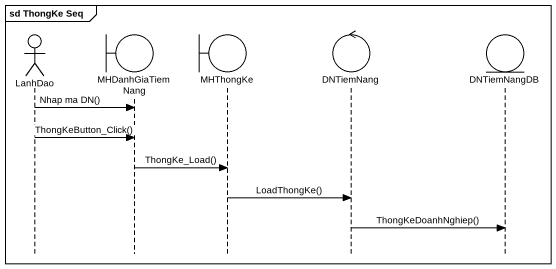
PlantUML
@startuml
mainframe sd ThongKe Seq
hide footbox
actor LanhDao
boundary MHDanhGiaTiemNang
boundary MHThongKe
control DNTiemNang
entity DNTiemNangDB

LanhDao -> MHDanhGiaTiemNang : Nhap ma DN()
LanhDao -> MHDanhGiaTiemNang : ThongKeButton_Click()
MHDanhGiaTiemNang -> MHThongKe : ThongKe_Load()
MHThongKe -> DNTiemNang : LoadThongKe()
DNTiemNang -> DNTiemNangDB : ThongKeDoanhNghiep()
@enduml
